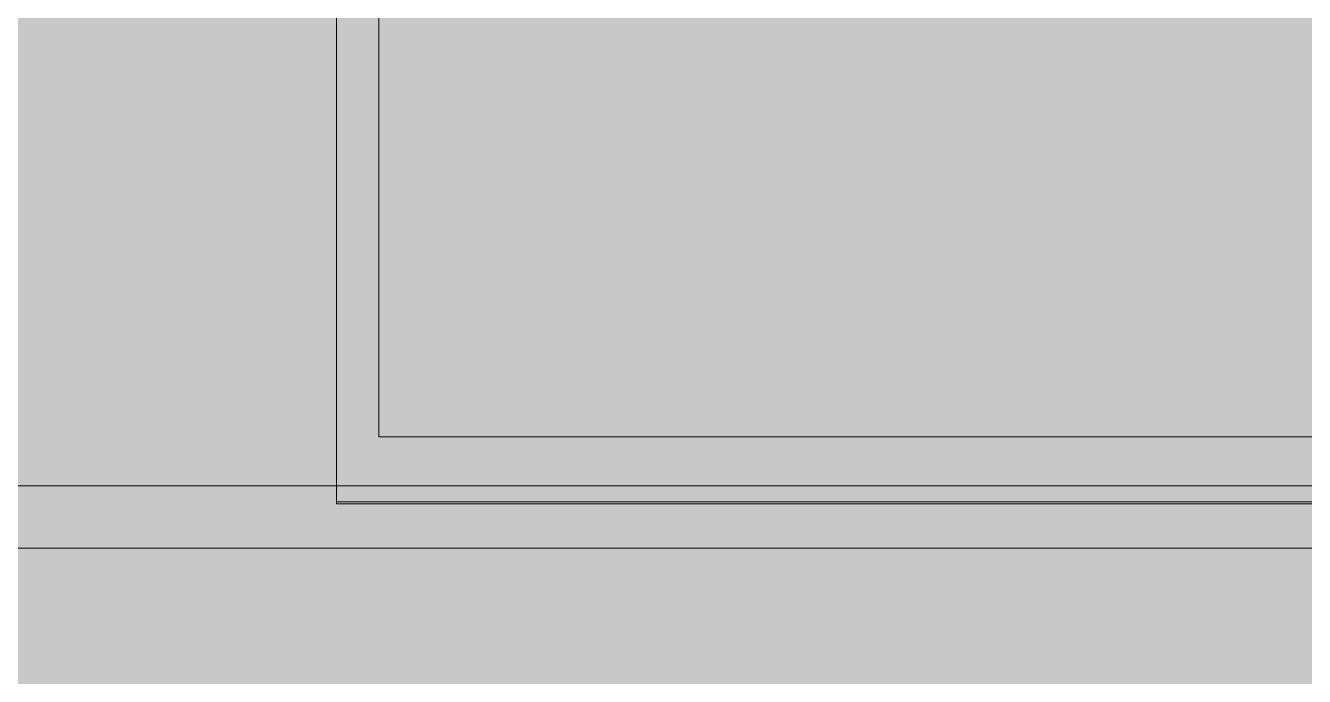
# Model space of a CAD drawing. Header units: metres. Extents: x -208 to 1512, y -277 to 123.
# Drawn here: x 826.012 to 827.172, y -4.716 to -4.126 of the extents above; entities that cross this region are included whole.
import ezdxf

# ---------------------------------------------------------------- set-up
doc = ezdxf.new("R2010")
doc.units = ezdxf.units.M
doc.header["$MEASUREMENT"] = 0
for name, color, linetype in [('220 Bodenaufbau - Außen_ Gefälle', 7, 'Continuous'), ('325 Dachfenster', 7, 'Continuous'), ('330 Dachaufbau', 7, 'Continuous'), ('918 Lageplan Beschriftung.x', 7, 'Continuous')]:
    doc.layers.add(name, color=color, linetype=linetype)

# ---------------------------------------------------------------- blocks, each defined once
blk = doc.blocks.new('Decke_65_5', base_point=(831.8223, -4.5433))
at = {"layer": '220 Bodenaufbau - Außen_ Gefälle', "linetype": 'Continuous', "lineweight": 0, "true_color": 0x323232}
h = blk.add_hatch(color=250, dxfattribs=at)
h.paths.add_polyline_path([(831.8223, -4.5433), (825.4439, -4.5433), (825.4656, -10.4546), (831.6873, -10.4546), (831.6873, -14.87), (837.6373, -14.87), (837.6373, -10.4546), (844.0775, -10.4546), (844.0972, -4.5433), (837.6771, -4.5433), (837.6723, -1.67), (831.8223, -1.67)])
h.paths.add_polyline_path([(831.7523, -7.395), (833.2723, -7.395), (833.2723, -7.605), (834.0023, -7.605), (834.0023, -6.215), (833.2323, -6.215), (833.2323, -5.885), (834.0023, -5.885), (834.0023, -3.865), (836.3623, -3.865), (836.3623, -6.245), (836.3623, -7.605), (836.8137, -7.605), (836.8137, -8.955), (831.7523, -8.955)], flags=0)
at = {"layer": '220 Bodenaufbau - Außen_ Gefälle', "color": 7, "linetype": 'Continuous', "lineweight": 13, "flags": 128}
blk.add_lwpolyline([(831.8223, -4.5433), (825.4439, -4.5433), (825.4656, -10.4546), (831.6873, -10.4546), (831.6873, -14.87), (837.6373, -14.87), (837.6373, -10.4546), (844.0775, -10.4546), (844.0972, -4.5433), (837.6771, -4.5433), (837.6723, -1.67), (831.8223, -1.67)], close=True, dxfattribs=at)
blk = doc.blocks.new('Dachfläche_55_5', base_point=(825.2562, 0.07))
at = {"layer": '330 Dachaufbau', "linetype": 'Continuous', "lineweight": 0, "true_color": 0x000000}
h = blk.add_hatch(color=18, dxfattribs=at)
h.paths.add_polyline_path([(828.7023, -0.4), (829.0123, -0.4), (829.0123, 0.07), (828.0573, 0.07), (828.0573, -0.7715), (826.3073, -0.7715), (826.3073, 0.07), (825.2562, 0.07), (825.2733, -4.6), (831.5823, -4.6), (831.5823, -0.8236), (828.7023, -0.8236)])
h.paths.add_polyline_path([(829.0623, -2.1975), (830.7623, -2.1975), (830.7623, -3.7987), (829.0623, -3.7987)], flags=0)
h.paths.add_polyline_path([(826.3323, -3.7987), (826.3323, -2.1975), (828.0323, -2.1975), (828.0323, -3.7987)], flags=0)
at = {"layer": '330 Dachaufbau', "color": 7, "linetype": 'Continuous', "lineweight": 18, "flags": 128}
blk.add_lwpolyline([(831.5823, -4.6), (825.2733, -4.6)], dxfattribs=at)
blk = doc.blocks.new('Dachfläche_73_5', base_point=(828.0741, -2.1993))
at = {"layer": '325 Dachfenster', "color": 7, "linetype": 'Continuous', "lineweight": 13, "true_color": 0xf4f4f4, "flags": 128}
for points in [[(826.2941, -4.5578), (826.2941, -2.1993)], [(826.3323, -3.8765), (826.3323, -4.4988)], [(828.0323, -4.4988), (826.3323, -4.4988)], [(826.2941, -4.5578), (828.0741, -4.5578)], [(826.2941, -4.5596), (826.2941, -4.5578)], [(826.2941, -4.5596), (828.0741, -4.5596)]]:
    blk.add_lwpolyline(points, dxfattribs=at)

msp = doc.modelspace()

# ---------------------------------------------------------------- block references
at = {"layer": '220 Bodenaufbau - Außen_ Gefälle', "color": 7, "linetype": 'Continuous', "lineweight": 13}
msp.add_blockref('Decke_65_5', (831.8223, -4.5433), dxfattribs=at)

# ---------------------------------------------------------------- next in the draw order: block references
at = {"layer": '330 Dachaufbau', "color": 7, "linetype": 'Continuous', "lineweight": 18}
msp.add_blockref('Dachfläche_55_5', (825.2562, 0.07), dxfattribs=at)

# ---------------------------------------------------------------- next in the draw order: hatches: boundary and pattern name
at = {"layer": '918 Lageplan Beschriftung.x', "linetype": 'Continuous', "lineweight": 0, "true_color": 0x3f0000}
msp.add_hatch(color=18, dxfattribs=at).paths.add_polyline_path([(825.3125, -15.07), (830.6323, -15.07), (830.6323, -15.97), (838.8623, -15.97), (838.8623, -15.07), (844.1921, -15.07), (844.2425, 0.07), (838.3473, 0.07), (838.3473, 0.8), (831.1473, 0.8), (831.1473, 0.07), (825.257, 0.07)])

# ---------------------------------------------------------------- next in the draw order: block references
at = {"layer": '325 Dachfenster', "color": 7, "linetype": 'Continuous', "lineweight": 13, "true_color": 0xf4f4f4}
msp.add_blockref('Dachfläche_73_5', (828.0741, -2.1993), dxfattribs=at)

doc.saveas('drawing.dxf')
